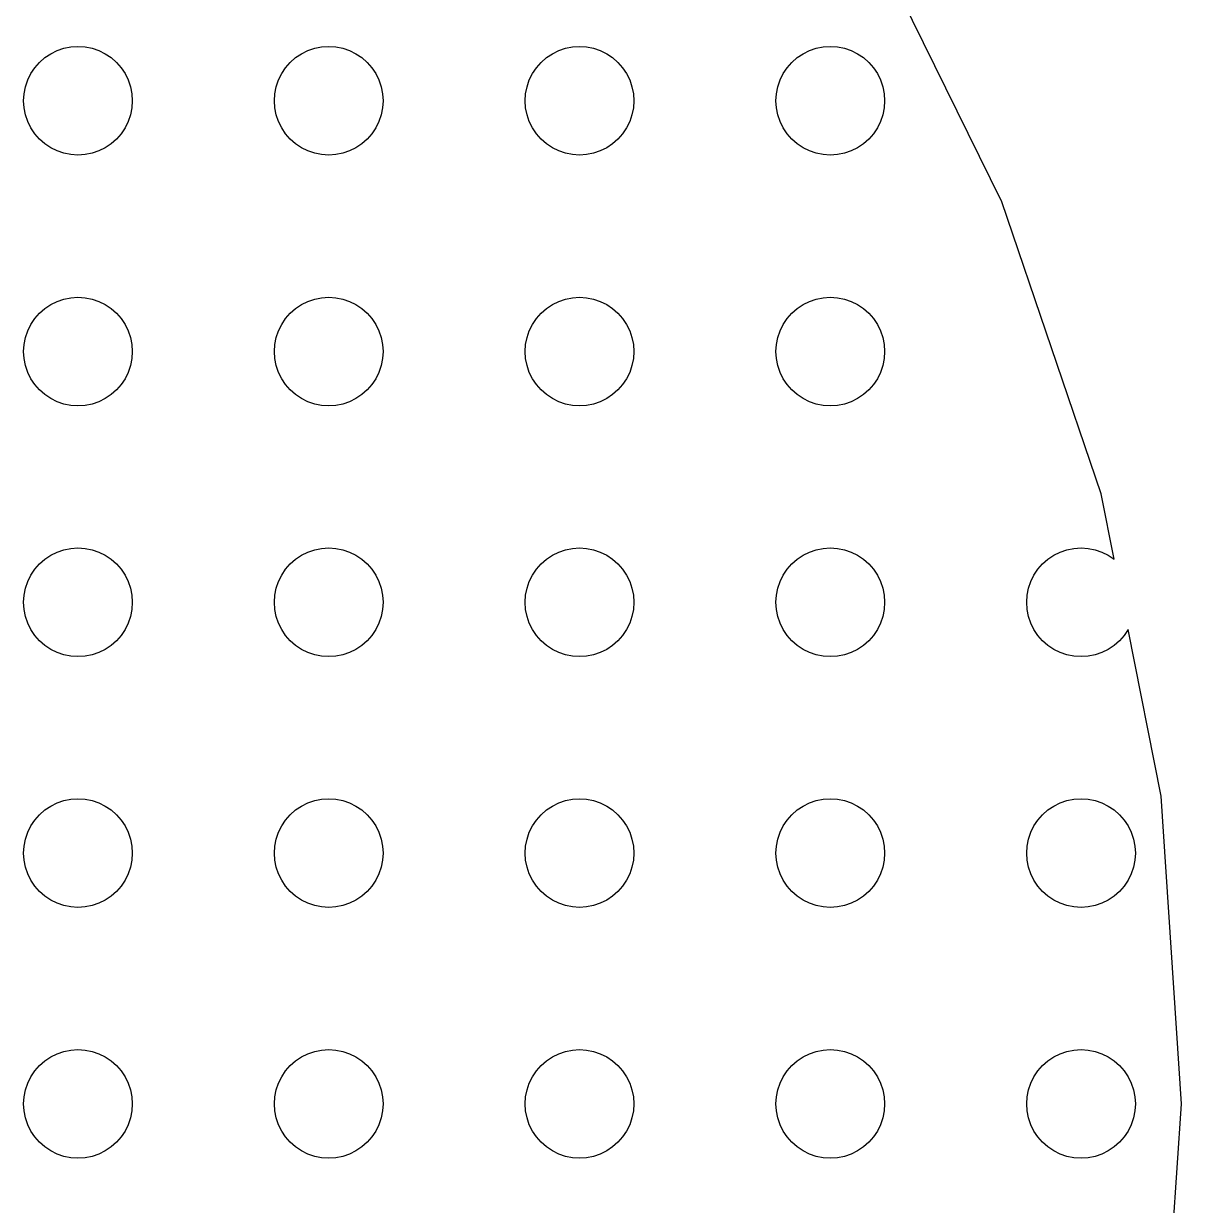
# Model space of a CAD drawing. Header units: metres. Extents: x -141 to 141, y -141 to 141.
# Drawn here: x 71.8 to 141, y -6.1 to 64.6 of the extents above; entities that cross this region are included whole.
import ezdxf

# ---------------------------------------------------------------- set-up
doc = ezdxf.new("R2010")
doc.units = ezdxf.units.M

msp = doc.modelspace()

# ---------------------------------------------------------------- linework, layer by layer
for p, q in [((130.267, 53.9584), (122.11, 70.5)), ((73.375, 62.8146), (73.7563, 63.0026)), ((73.7563, 63.0026), (74.1588, 63.1393)), ((74.1588, 63.1393), (74.5758, 63.2222)), ((74.5758, 63.2222), (75, 63.25)), ((75, 63.25), (75.4242, 63.2222)), ((75.4242, 63.2222), (75.8412, 63.1393)), ((75.8412, 63.1393), (76.2437, 63.0026)), ((76.2437, 63.0026), (76.625, 62.8146)), ((88.375, 62.8146), (88.7563, 63.0026)), ((88.7563, 63.0026), (89.1588, 63.1393)), ((89.1588, 63.1393), (89.5758, 63.2222)), ((89.5758, 63.2222), (90, 63.25)), ((90, 63.25), (90.4242, 63.2222)), ((90.4242, 63.2222), (90.8412, 63.1393)), ((90.8412, 63.1393), (91.2437, 63.0026)), ((91.2437, 63.0026), (91.625, 62.8146)), ((103.375, 62.8146), (103.756, 63.0026)), ((103.756, 63.0026), (104.159, 63.1393)), ((104.159, 63.1393), (104.576, 63.2222)), ((104.576, 63.2222), (105, 63.25)), ((105, 63.25), (105.424, 63.2222)), ((105.424, 63.2222), (105.841, 63.1393)), ((105.841, 63.1393), (106.244, 63.0026)), ((106.244, 63.0026), (106.625, 62.8146)), ((118.375, 62.8146), (118.756, 63.0026)), ((118.756, 63.0026), (119.159, 63.1393)), ((119.159, 63.1393), (119.576, 63.2222)), ((119.576, 63.2222), (120, 63.25)), ((120, 63.25), (120.424, 63.2222)), ((120.424, 63.2222), (120.841, 63.1393)), ((120.841, 63.1393), (121.244, 63.0026)), ((121.244, 63.0026), (121.625, 62.8146)), ((72.4216, 61.9785), (72.7019, 62.2981)), ((72.7019, 62.2981), (73.0215, 62.5784)), ((73.0215, 62.5784), (73.375, 62.8146)), ((76.625, 62.8146), (76.9785, 62.5784)), ((76.9785, 62.5784), (77.2981, 62.2981)), ((77.2981, 62.2981), (77.5784, 61.9785)), ((87.4216, 61.9785), (87.7019, 62.2981)), ((87.7019, 62.2981), (88.0215, 62.5784)), ((88.0215, 62.5784), (88.375, 62.8146)), ((91.625, 62.8146), (91.9785, 62.5784)), ((91.9785, 62.5784), (92.2981, 62.2981)), ((92.2981, 62.2981), (92.5784, 61.9785)), ((102.422, 61.9785), (102.702, 62.2981)), ((102.702, 62.2981), (103.022, 62.5784)), ((103.022, 62.5784), (103.375, 62.8146)), ((106.625, 62.8146), (106.978, 62.5784)), ((106.978, 62.5784), (107.298, 62.2981)), ((107.298, 62.2981), (107.578, 61.9785)), ((117.422, 61.9785), (117.702, 62.2981)), ((117.702, 62.2981), (118.022, 62.5784)), ((118.022, 62.5784), (118.375, 62.8146)), ((121.625, 62.8146), (121.978, 62.5784)), ((121.978, 62.5784), (122.298, 62.2981)), ((122.298, 62.2981), (122.578, 61.9785)), ((71.9974, 61.2437), (72.1854, 61.625)), ((72.1854, 61.625), (72.4216, 61.9785)), ((77.5784, 61.9785), (77.8146, 61.625)), ((77.8146, 61.625), (78.0026, 61.2437)), ((86.9974, 61.2437), (87.1854, 61.625)), ((87.1854, 61.625), (87.4216, 61.9785)), ((92.5784, 61.9785), (92.8146, 61.625)), ((92.8146, 61.625), (93.0026, 61.2437)), ((101.997, 61.2437), (102.185, 61.625)), ((102.185, 61.625), (102.422, 61.9785)), ((107.578, 61.9785), (107.815, 61.625)), ((107.815, 61.625), (108.003, 61.2437)), ((116.997, 61.2437), (117.185, 61.625)), ((117.185, 61.625), (117.422, 61.9785)), ((122.578, 61.9785), (122.815, 61.625)), ((122.815, 61.625), (123.003, 61.2437)), ((71.7778, 60.4242), (71.8607, 60.8412)), ((71.8607, 60.8412), (71.9974, 61.2437)), ((78.0026, 61.2437), (78.1393, 60.8412)), ((78.1393, 60.8412), (78.2222, 60.4242)), ((86.7778, 60.4242), (86.8607, 60.8412)), ((86.8607, 60.8412), (86.9974, 61.2437)), ((93.0026, 61.2437), (93.1393, 60.8412)), ((93.1393, 60.8412), (93.2222, 60.4242)), ((101.778, 60.4242), (101.861, 60.8412)), ((101.861, 60.8412), (101.997, 61.2437)), ((108.003, 61.2437), (108.139, 60.8412)), ((108.139, 60.8412), (108.222, 60.4242)), ((116.778, 60.4242), (116.861, 60.8412)), ((116.861, 60.8412), (116.997, 61.2437)), ((123.003, 61.2437), (123.139, 60.8412)), ((123.139, 60.8412), (123.222, 60.4242)), ((71.75, 60), (71.7778, 60.4242)), ((78.2222, 60.4242), (78.25, 60)), ((86.75, 60), (86.7778, 60.4242)), ((93.2222, 60.4242), (93.25, 60)), ((101.75, 60), (101.778, 60.4242)), ((108.222, 60.4242), (108.25, 60)), ((116.75, 60), (116.778, 60.4242)), ((123.222, 60.4242), (123.25, 60)), ((71.7778, 59.5758), (71.75, 60)), ((71.8607, 59.1588), (71.7778, 59.5758)), ((78.2222, 59.5758), (78.1393, 59.1588)), ((78.25, 60), (78.2222, 59.5758)), ((86.7778, 59.5758), (86.75, 60)), ((86.8607, 59.1588), (86.7778, 59.5758)), ((93.2222, 59.5758), (93.1393, 59.1588)), ((93.25, 60), (93.2222, 59.5758)), ((101.778, 59.5758), (101.75, 60)), ((101.861, 59.1588), (101.778, 59.5758)), ((108.222, 59.5758), (108.139, 59.1588)), ((108.25, 60), (108.222, 59.5758)), ((116.778, 59.5758), (116.75, 60)), ((116.861, 59.1588), (116.778, 59.5758)), ((123.222, 59.5758), (123.139, 59.1588)), ((123.25, 60), (123.222, 59.5758)), ((71.9974, 58.7563), (71.8607, 59.1588)), ((72.1854, 58.375), (71.9974, 58.7563)), ((78.0026, 58.7563), (77.8146, 58.375)), ((78.1393, 59.1588), (78.0026, 58.7563)), ((86.9974, 58.7563), (86.8607, 59.1588)), ((87.1854, 58.375), (86.9974, 58.7563)), ((93.0026, 58.7563), (92.8146, 58.375)), ((93.1393, 59.1588), (93.0026, 58.7563)), ((101.997, 58.7563), (101.861, 59.1588)), ((102.185, 58.375), (101.997, 58.7563)), ((108.003, 58.7563), (107.815, 58.375)), ((108.139, 59.1588), (108.003, 58.7563)), ((116.997, 58.7563), (116.861, 59.1588)), ((117.185, 58.375), (116.997, 58.7563)), ((123.003, 58.7563), (122.815, 58.375)), ((123.139, 59.1588), (123.003, 58.7563)), ((72.4216, 58.0215), (72.1854, 58.375)), ((72.7019, 57.7019), (72.4216, 58.0215)), ((77.5784, 58.0215), (77.2981, 57.7019)), ((77.8146, 58.375), (77.5784, 58.0215)), ((87.4216, 58.0215), (87.1854, 58.375)), ((87.7019, 57.7019), (87.4216, 58.0215)), ((92.5784, 58.0215), (92.2981, 57.7019)), ((92.8146, 58.375), (92.5784, 58.0215)), ((102.422, 58.0215), (102.185, 58.375)), ((102.702, 57.7019), (102.422, 58.0215)), ((107.578, 58.0215), (107.298, 57.7019)), ((107.815, 58.375), (107.578, 58.0215)), ((117.422, 58.0215), (117.185, 58.375)), ((117.702, 57.7019), (117.422, 58.0215)), ((122.578, 58.0215), (122.298, 57.7019)), ((122.815, 58.375), (122.578, 58.0215)), ((73.0215, 57.4216), (72.7019, 57.7019)), ((73.375, 57.1854), (73.0215, 57.4216)), ((76.9785, 57.4216), (76.625, 57.1854)), ((77.2981, 57.7019), (76.9785, 57.4216)), ((88.0215, 57.4216), (87.7019, 57.7019)), ((88.375, 57.1854), (88.0215, 57.4216)), ((91.9785, 57.4216), (91.625, 57.1854)), ((92.2981, 57.7019), (91.9785, 57.4216)), ((103.022, 57.4216), (102.702, 57.7019)), ((103.375, 57.1854), (103.022, 57.4216)), ((106.978, 57.4216), (106.625, 57.1854)), ((107.298, 57.7019), (106.978, 57.4216)), ((118.022, 57.4216), (117.702, 57.7019)), ((118.375, 57.1854), (118.022, 57.4216)), ((121.978, 57.4216), (121.625, 57.1854)), ((122.298, 57.7019), (121.978, 57.4216)), ((73.7563, 56.9974), (73.375, 57.1854)), ((74.1588, 56.8607), (73.7563, 56.9974)), ((74.5758, 56.7778), (74.1588, 56.8607)), ((75, 56.75), (74.5758, 56.7778)), ((75.4242, 56.7778), (75, 56.75)), ((75.8412, 56.8607), (75.4242, 56.7778)), ((76.2437, 56.9974), (75.8412, 56.8607)), ((76.625, 57.1854), (76.2437, 56.9974)), ((88.7563, 56.9974), (88.375, 57.1854)), ((89.1588, 56.8607), (88.7563, 56.9974)), ((89.5758, 56.7778), (89.1588, 56.8607)), ((90, 56.75), (89.5758, 56.7778)), ((90.4242, 56.7778), (90, 56.75)), ((90.8412, 56.8607), (90.4242, 56.7778)), ((91.2437, 56.9974), (90.8412, 56.8607)), ((91.625, 57.1854), (91.2437, 56.9974)), ((103.756, 56.9974), (103.375, 57.1854)), ((104.159, 56.8607), (103.756, 56.9974)), ((104.576, 56.7778), (104.159, 56.8607)), ((105, 56.75), (104.576, 56.7778)), ((105.424, 56.7778), (105, 56.75)), ((105.841, 56.8607), (105.424, 56.7778)), ((106.244, 56.9974), (105.841, 56.8607)), ((106.625, 57.1854), (106.244, 56.9974)), ((118.756, 56.9974), (118.375, 57.1854)), ((119.159, 56.8607), (118.756, 56.9974)), ((119.576, 56.7778), (119.159, 56.8607)), ((120, 56.75), (119.576, 56.7778)), ((120.424, 56.7778), (120, 56.75)), ((120.841, 56.8607), (120.424, 56.7778)), ((121.244, 56.9974), (120.841, 56.8607)), ((121.625, 57.1854), (121.244, 56.9974)), ((136.196, 36.4935), (130.267, 53.9584)), ((73.7563, 48.0026), (74.1588, 48.1393)), ((74.1588, 48.1393), (74.5758, 48.2222)), ((74.5758, 48.2222), (75, 48.25)), ((75, 48.25), (75.4242, 48.2222)), ((75.4242, 48.2222), (75.8412, 48.1393)), ((75.8412, 48.1393), (76.2437, 48.0026)), ((88.7563, 48.0026), (89.1588, 48.1393)), ((89.1588, 48.1393), (89.5758, 48.2222)), ((89.5758, 48.2222), (90, 48.25)), ((90, 48.25), (90.4242, 48.2222)), ((90.4242, 48.2222), (90.8412, 48.1393)), ((90.8412, 48.1393), (91.2437, 48.0026)), ((103.756, 48.0026), (104.159, 48.1393)), ((104.159, 48.1393), (104.576, 48.2222)), ((104.576, 48.2222), (105, 48.25)), ((105, 48.25), (105.424, 48.2222)), ((105.424, 48.2222), (105.841, 48.1393)), ((105.841, 48.1393), (106.244, 48.0026)), ((118.756, 48.0026), (119.159, 48.1393)), ((119.159, 48.1393), (119.576, 48.2222)), ((119.576, 48.2222), (120, 48.25)), ((120, 48.25), (120.424, 48.2222)), ((120.424, 48.2222), (120.841, 48.1393)), ((120.841, 48.1393), (121.244, 48.0026)), ((72.7019, 47.2981), (73.0215, 47.5784)), ((73.0215, 47.5784), (73.375, 47.8146)), ((73.375, 47.8146), (73.7563, 48.0026)), ((76.2437, 48.0026), (76.625, 47.8146)), ((76.625, 47.8146), (76.9785, 47.5784)), ((76.9785, 47.5784), (77.2981, 47.2981)), ((87.7019, 47.2981), (88.0215, 47.5784)), ((88.0215, 47.5784), (88.375, 47.8146)), ((88.375, 47.8146), (88.7563, 48.0026)), ((91.2437, 48.0026), (91.625, 47.8146)), ((91.625, 47.8146), (91.9785, 47.5784)), ((91.9785, 47.5784), (92.2981, 47.2981)), ((102.702, 47.2981), (103.022, 47.5784)), ((103.022, 47.5784), (103.375, 47.8146)), ((103.375, 47.8146), (103.756, 48.0026)), ((106.244, 48.0026), (106.625, 47.8146)), ((106.625, 47.8146), (106.978, 47.5784)), ((106.978, 47.5784), (107.298, 47.2981)), ((117.702, 47.2981), (118.022, 47.5784)), ((118.022, 47.5784), (118.375, 47.8146)), ((118.375, 47.8146), (118.756, 48.0026)), ((121.244, 48.0026), (121.625, 47.8146)), ((121.625, 47.8146), (121.978, 47.5784)), ((121.978, 47.5784), (122.298, 47.2981)), ((72.1854, 46.625), (72.4216, 46.9785)), ((72.4216, 46.9785), (72.7019, 47.2981)), ((77.2981, 47.2981), (77.5784, 46.9785)), ((77.5784, 46.9785), (77.8146, 46.625)), ((87.1854, 46.625), (87.4216, 46.9785)), ((87.4216, 46.9785), (87.7019, 47.2981)), ((92.2981, 47.2981), (92.5784, 46.9785)), ((92.5784, 46.9785), (92.8146, 46.625)), ((102.185, 46.625), (102.422, 46.9785)), ((102.422, 46.9785), (102.702, 47.2981)), ((107.298, 47.2981), (107.578, 46.9785)), ((107.578, 46.9785), (107.815, 46.625)), ((117.185, 46.625), (117.422, 46.9785)), ((117.422, 46.9785), (117.702, 47.2981)), ((122.298, 47.2981), (122.578, 46.9785)), ((122.578, 46.9785), (122.815, 46.625)), ((71.8607, 45.8412), (71.9974, 46.2437)), ((71.9974, 46.2437), (72.1854, 46.625)), ((77.8146, 46.625), (78.0026, 46.2437)), ((78.0026, 46.2437), (78.1393, 45.8412)), ((86.8607, 45.8412), (86.9974, 46.2437)), ((86.9974, 46.2437), (87.1854, 46.625)), ((92.8146, 46.625), (93.0026, 46.2437)), ((93.0026, 46.2437), (93.1393, 45.8412)), ((101.861, 45.8412), (101.997, 46.2437)), ((101.997, 46.2437), (102.185, 46.625)), ((107.815, 46.625), (108.003, 46.2437)), ((108.003, 46.2437), (108.139, 45.8412)), ((116.861, 45.8412), (116.997, 46.2437)), ((116.997, 46.2437), (117.185, 46.625)), ((122.815, 46.625), (123.003, 46.2437)), ((123.003, 46.2437), (123.139, 45.8412)), ((71.75, 45), (71.7778, 45.4242)), ((71.7778, 45.4242), (71.8607, 45.8412)), ((78.1393, 45.8412), (78.2222, 45.4242)), ((78.2222, 45.4242), (78.25, 45)), ((86.75, 45), (86.7778, 45.4242)), ((86.7778, 45.4242), (86.8607, 45.8412)), ((93.1393, 45.8412), (93.2222, 45.4242)), ((93.2222, 45.4242), (93.25, 45)), ((101.75, 45), (101.778, 45.4242)), ((101.778, 45.4242), (101.861, 45.8412)), ((108.139, 45.8412), (108.222, 45.4242)), ((108.222, 45.4242), (108.25, 45)), ((116.75, 45), (116.778, 45.4242)), ((116.778, 45.4242), (116.861, 45.8412)), ((123.139, 45.8412), (123.222, 45.4242)), ((123.222, 45.4242), (123.25, 45)), ((71.7778, 44.5758), (71.75, 45)), ((71.8607, 44.1588), (71.7778, 44.5758)), ((78.2222, 44.5758), (78.1393, 44.1588)), ((78.25, 45), (78.2222, 44.5758)), ((86.7778, 44.5758), (86.75, 45)), ((86.8607, 44.1588), (86.7778, 44.5758)), ((93.2222, 44.5758), (93.1393, 44.1588)), ((93.25, 45), (93.2222, 44.5758)), ((101.778, 44.5758), (101.75, 45)), ((101.861, 44.1588), (101.778, 44.5758)), ((108.222, 44.5758), (108.139, 44.1588)), ((108.25, 45), (108.222, 44.5758)), ((116.778, 44.5758), (116.75, 45)), ((116.861, 44.1588), (116.778, 44.5758)), ((123.222, 44.5758), (123.139, 44.1588)), ((123.25, 45), (123.222, 44.5758)), ((71.9974, 43.7563), (71.8607, 44.1588)), ((78.1393, 44.1588), (78.0026, 43.7563)), ((86.9974, 43.7563), (86.8607, 44.1588)), ((93.1393, 44.1588), (93.0026, 43.7563)), ((101.997, 43.7563), (101.861, 44.1588)), ((108.139, 44.1588), (108.003, 43.7563)), ((116.997, 43.7563), (116.861, 44.1588)), ((123.139, 44.1588), (123.003, 43.7563)), ((72.1854, 43.375), (71.9974, 43.7563)), ((72.4216, 43.0215), (72.1854, 43.375)), ((77.8146, 43.375), (77.5784, 43.0215)), ((78.0026, 43.7563), (77.8146, 43.375)), ((87.1854, 43.375), (86.9974, 43.7563)), ((87.4216, 43.0215), (87.1854, 43.375)), ((92.8146, 43.375), (92.5784, 43.0215)), ((93.0026, 43.7563), (92.8146, 43.375)), ((102.185, 43.375), (101.997, 43.7563)), ((102.422, 43.0215), (102.185, 43.375)), ((107.815, 43.375), (107.578, 43.0215)), ((108.003, 43.7563), (107.815, 43.375)), ((117.185, 43.375), (116.997, 43.7563)), ((117.422, 43.0215), (117.185, 43.375)), ((122.815, 43.375), (122.578, 43.0215)), ((123.003, 43.7563), (122.815, 43.375)), ((72.7019, 42.7019), (72.4216, 43.0215)), ((73.0215, 42.4216), (72.7019, 42.7019)), ((73.375, 42.1854), (73.0215, 42.4216)), ((76.9785, 42.4216), (76.625, 42.1854)), ((77.2981, 42.7019), (76.9785, 42.4216)), ((77.5784, 43.0215), (77.2981, 42.7019)), ((87.7019, 42.7019), (87.4216, 43.0215)), ((88.0215, 42.4216), (87.7019, 42.7019)), ((88.375, 42.1854), (88.0215, 42.4216)), ((91.9785, 42.4216), (91.625, 42.1854)), ((92.2981, 42.7019), (91.9785, 42.4216)), ((92.5784, 43.0215), (92.2981, 42.7019)), ((102.702, 42.7019), (102.422, 43.0215)), ((103.022, 42.4216), (102.702, 42.7019)), ((103.375, 42.1854), (103.022, 42.4216)), ((106.978, 42.4216), (106.625, 42.1854)), ((107.298, 42.7019), (106.978, 42.4216)), ((107.578, 43.0215), (107.298, 42.7019)), ((117.702, 42.7019), (117.422, 43.0215)), ((118.022, 42.4216), (117.702, 42.7019)), ((118.375, 42.1854), (118.022, 42.4216)), ((121.978, 42.4216), (121.625, 42.1854)), ((122.298, 42.7019), (121.978, 42.4216)), ((122.578, 43.0215), (122.298, 42.7019)), ((73.7563, 41.9974), (73.375, 42.1854)), ((74.1588, 41.8607), (73.7563, 41.9974)), ((74.5758, 41.7778), (74.1588, 41.8607)), ((75, 41.75), (74.5758, 41.7778)), ((75.4242, 41.7778), (75, 41.75)), ((75.8412, 41.8607), (75.4242, 41.7778)), ((76.2437, 41.9974), (75.8412, 41.8607)), ((76.625, 42.1854), (76.2437, 41.9974)), ((88.7563, 41.9974), (88.375, 42.1854)), ((89.1588, 41.8607), (88.7563, 41.9974)), ((89.5758, 41.7778), (89.1588, 41.8607)), ((90, 41.75), (89.5758, 41.7778)), ((90.4242, 41.7778), (90, 41.75)), ((90.8412, 41.8607), (90.4242, 41.7778)), ((91.2437, 41.9974), (90.8412, 41.8607)), ((91.625, 42.1854), (91.2437, 41.9974)), ((103.756, 41.9974), (103.375, 42.1854)), ((104.159, 41.8607), (103.756, 41.9974)), ((104.576, 41.7778), (104.159, 41.8607)), ((105, 41.75), (104.576, 41.7778)), ((105.424, 41.7778), (105, 41.75)), ((105.841, 41.8607), (105.424, 41.7778)), ((106.244, 41.9974), (105.841, 41.8607)), ((106.625, 42.1854), (106.244, 41.9974)), ((118.756, 41.9974), (118.375, 42.1854)), ((119.159, 41.8607), (118.756, 41.9974)), ((119.576, 41.7778), (119.159, 41.8607)), ((120, 41.75), (119.576, 41.7778)), ((120.424, 41.7778), (120, 41.75)), ((120.841, 41.8607), (120.424, 41.7778)), ((121.244, 41.9974), (120.841, 41.8607)), ((121.625, 42.1854), (121.244, 41.9974)), ((136.974, 32.5816), (136.196, 36.4935)), ((74.1588, 33.1393), (74.5758, 33.2222)), ((74.5758, 33.2222), (75, 33.25)), ((75, 33.25), (75.4242, 33.2222)), ((75.4242, 33.2222), (75.8412, 33.1393)), ((89.1588, 33.1393), (89.5758, 33.2222)), ((89.5758, 33.2222), (90, 33.25)), ((90, 33.25), (90.4242, 33.2222)), ((90.4242, 33.2222), (90.8412, 33.1393)), ((104.159, 33.1393), (104.576, 33.2222)), ((104.576, 33.2222), (105, 33.25)), ((105, 33.25), (105.424, 33.2222)), ((105.424, 33.2222), (105.841, 33.1393)), ((119.159, 33.1393), (119.576, 33.2222)), ((119.576, 33.2222), (120, 33.25)), ((120, 33.25), (120.424, 33.2222)), ((120.424, 33.2222), (120.841, 33.1393)), ((134.159, 33.1393), (134.576, 33.2222)), ((134.576, 33.2222), (135, 33.25)), ((135, 33.25), (135.424, 33.2222)), ((135.424, 33.2222), (135.841, 33.1393)), ((72.7019, 32.2981), (73.0215, 32.5784)), ((73.0215, 32.5784), (73.375, 32.8146)), ((73.375, 32.8146), (73.7563, 33.0026)), ((73.7563, 33.0026), (74.1588, 33.1393)), ((75.8412, 33.1393), (76.2437, 33.0026)), ((76.2437, 33.0026), (76.625, 32.8146)), ((76.625, 32.8146), (76.9785, 32.5784)), ((76.9785, 32.5784), (77.2981, 32.2981)), ((87.7019, 32.2981), (88.0215, 32.5784)), ((88.0215, 32.5784), (88.375, 32.8146)), ((88.375, 32.8146), (88.7563, 33.0026)), ((88.7563, 33.0026), (89.1588, 33.1393)), ((90.8412, 33.1393), (91.2437, 33.0026)), ((91.2437, 33.0026), (91.625, 32.8146)), ((91.625, 32.8146), (91.9785, 32.5784)), ((91.9785, 32.5784), (92.2981, 32.2981)), ((102.702, 32.2981), (103.022, 32.5784)), ((103.022, 32.5784), (103.375, 32.8146)), ((103.375, 32.8146), (103.756, 33.0026)), ((103.756, 33.0026), (104.159, 33.1393)), ((105.841, 33.1393), (106.244, 33.0026)), ((106.244, 33.0026), (106.625, 32.8146)), ((106.625, 32.8146), (106.978, 32.5784)), ((106.978, 32.5784), (107.298, 32.2981)), ((117.702, 32.2981), (118.022, 32.5784)), ((118.022, 32.5784), (118.375, 32.8146)), ((118.375, 32.8146), (118.756, 33.0026)), ((118.756, 33.0026), (119.159, 33.1393)), ((120.841, 33.1393), (121.244, 33.0026)), ((121.244, 33.0026), (121.625, 32.8146)), ((121.625, 32.8146), (121.978, 32.5784)), ((121.978, 32.5784), (122.298, 32.2981)), ((132.702, 32.2981), (133.022, 32.5784)), ((133.022, 32.5784), (133.375, 32.8146)), ((133.375, 32.8146), (133.756, 33.0026)), ((133.756, 33.0026), (134.159, 33.1393)), ((135.841, 33.1393), (136.244, 33.0026)), ((136.244, 33.0026), (136.625, 32.8146)), ((136.625, 32.8146), (136.974, 32.5816)), ((72.1854, 31.625), (72.4216, 31.9785)), ((72.4216, 31.9785), (72.7019, 32.2981)), ((77.2981, 32.2981), (77.5784, 31.9785)), ((77.5784, 31.9785), (77.8146, 31.625)), ((87.1854, 31.625), (87.4216, 31.9785)), ((87.4216, 31.9785), (87.7019, 32.2981)), ((92.2981, 32.2981), (92.5784, 31.9785)), ((92.5784, 31.9785), (92.8146, 31.625)), ((102.185, 31.625), (102.422, 31.9785)), ((102.422, 31.9785), (102.702, 32.2981)), ((107.298, 32.2981), (107.578, 31.9785)), ((107.578, 31.9785), (107.815, 31.625)), ((117.185, 31.625), (117.422, 31.9785)), ((117.422, 31.9785), (117.702, 32.2981)), ((122.298, 32.2981), (122.578, 31.9785)), ((122.578, 31.9785), (122.815, 31.625)), ((132.185, 31.625), (132.422, 31.9785)), ((132.422, 31.9785), (132.702, 32.2981)), ((71.8607, 30.8412), (71.9974, 31.2437)), ((71.9974, 31.2437), (72.1854, 31.625)), ((77.8146, 31.625), (78.0026, 31.2437)), ((78.0026, 31.2437), (78.1393, 30.8412)), ((86.8607, 30.8412), (86.9974, 31.2437)), ((86.9974, 31.2437), (87.1854, 31.625)), ((92.8146, 31.625), (93.0026, 31.2437)), ((93.0026, 31.2437), (93.1393, 30.8412)), ((101.861, 30.8412), (101.997, 31.2437)), ((101.997, 31.2437), (102.185, 31.625)), ((107.815, 31.625), (108.003, 31.2437)), ((108.003, 31.2437), (108.139, 30.8412)), ((116.861, 30.8412), (116.997, 31.2437)), ((116.997, 31.2437), (117.185, 31.625)), ((122.815, 31.625), (123.003, 31.2437)), ((123.003, 31.2437), (123.139, 30.8412)), ((131.861, 30.8412), (131.997, 31.2437)), ((131.997, 31.2437), (132.185, 31.625)), ((71.75, 30), (71.7778, 30.4242)), ((71.7778, 30.4242), (71.8607, 30.8412)), ((78.1393, 30.8412), (78.2222, 30.4242)), ((78.2222, 30.4242), (78.25, 30)), ((86.75, 30), (86.7778, 30.4242)), ((86.7778, 30.4242), (86.8607, 30.8412)), ((93.1393, 30.8412), (93.2222, 30.4242)), ((93.2222, 30.4242), (93.25, 30)), ((101.75, 30), (101.778, 30.4242)), ((101.778, 30.4242), (101.861, 30.8412)), ((108.139, 30.8412), (108.222, 30.4242)), ((108.222, 30.4242), (108.25, 30)), ((116.75, 30), (116.778, 30.4242)), ((116.778, 30.4242), (116.861, 30.8412)), ((123.139, 30.8412), (123.222, 30.4242)), ((123.222, 30.4242), (123.25, 30)), ((131.75, 30), (131.778, 30.4242)), ((131.778, 30.4242), (131.861, 30.8412)), ((71.7778, 29.5758), (71.75, 30)), ((78.25, 30), (78.2222, 29.5758)), ((86.7778, 29.5758), (86.75, 30)), ((93.25, 30), (93.2222, 29.5758)), ((101.778, 29.5758), (101.75, 30)), ((108.25, 30), (108.222, 29.5758)), ((116.778, 29.5758), (116.75, 30)), ((123.25, 30), (123.222, 29.5758)), ((131.778, 29.5758), (131.75, 30)), ((71.8607, 29.1588), (71.7778, 29.5758)), ((71.9974, 28.7563), (71.8607, 29.1588)), ((78.1393, 29.1588), (78.0026, 28.7563)), ((78.2222, 29.5758), (78.1393, 29.1588)), ((86.8607, 29.1588), (86.7778, 29.5758)), ((86.9974, 28.7563), (86.8607, 29.1588)), ((93.1393, 29.1588), (93.0026, 28.7563)), ((93.2222, 29.5758), (93.1393, 29.1588)), ((101.861, 29.1588), (101.778, 29.5758)), ((101.997, 28.7563), (101.861, 29.1588)), ((108.139, 29.1588), (108.003, 28.7563)), ((108.222, 29.5758), (108.139, 29.1588)), ((116.861, 29.1588), (116.778, 29.5758)), ((116.997, 28.7563), (116.861, 29.1588)), ((123.139, 29.1588), (123.003, 28.7563)), ((123.222, 29.5758), (123.139, 29.1588)), ((131.861, 29.1588), (131.778, 29.5758)), ((131.997, 28.7563), (131.861, 29.1588)), ((72.1854, 28.375), (71.9974, 28.7563)), ((72.4216, 28.0215), (72.1854, 28.375)), ((77.8146, 28.375), (77.5784, 28.0215)), ((78.0026, 28.7563), (77.8146, 28.375)), ((87.1854, 28.375), (86.9974, 28.7563)), ((87.4216, 28.0215), (87.1854, 28.375)), ((92.8146, 28.375), (92.5784, 28.0215)), ((93.0026, 28.7563), (92.8146, 28.375)), ((102.185, 28.375), (101.997, 28.7563)), ((102.422, 28.0215), (102.185, 28.375)), ((107.815, 28.375), (107.578, 28.0215)), ((108.003, 28.7563), (107.815, 28.375)), ((117.185, 28.375), (116.997, 28.7563)), ((117.422, 28.0215), (117.185, 28.375)), ((122.815, 28.375), (122.578, 28.0215)), ((123.003, 28.7563), (122.815, 28.375)), ((132.185, 28.375), (131.997, 28.7563)), ((132.422, 28.0215), (132.185, 28.375)), ((137.811, 28.3702), (137.578, 28.0215)), ((139.794, 18.4042), (137.811, 28.3702)), ((72.7019, 27.7019), (72.4216, 28.0215)), ((73.0215, 27.4216), (72.7019, 27.7019)), ((77.2981, 27.7019), (76.9785, 27.4216)), ((77.5784, 28.0215), (77.2981, 27.7019)), ((87.7019, 27.7019), (87.4216, 28.0215)), ((88.0215, 27.4216), (87.7019, 27.7019)), ((92.2981, 27.7019), (91.9785, 27.4216)), ((92.5784, 28.0215), (92.2981, 27.7019)), ((102.702, 27.7019), (102.422, 28.0215)), ((103.022, 27.4216), (102.702, 27.7019)), ((107.298, 27.7019), (106.978, 27.4216)), ((107.578, 28.0215), (107.298, 27.7019)), ((117.702, 27.7019), (117.422, 28.0215)), ((118.022, 27.4216), (117.702, 27.7019)), ((122.298, 27.7019), (121.978, 27.4216)), ((122.578, 28.0215), (122.298, 27.7019)), ((132.702, 27.7019), (132.422, 28.0215)), ((133.022, 27.4216), (132.702, 27.7019)), ((137.298, 27.7019), (136.978, 27.4216)), ((137.578, 28.0215), (137.298, 27.7019)), ((73.375, 27.1854), (73.0215, 27.4216)), ((73.7563, 26.9974), (73.375, 27.1854)), ((74.1588, 26.8607), (73.7563, 26.9974)), ((74.5758, 26.7778), (74.1588, 26.8607)), ((75.8412, 26.8607), (75.4242, 26.7778)), ((76.2437, 26.9974), (75.8412, 26.8607)), ((76.625, 27.1854), (76.2437, 26.9974)), ((76.9785, 27.4216), (76.625, 27.1854)), ((88.375, 27.1854), (88.0215, 27.4216)), ((88.7563, 26.9974), (88.375, 27.1854)), ((89.1588, 26.8607), (88.7563, 26.9974)), ((89.5758, 26.7778), (89.1588, 26.8607)), ((90.8412, 26.8607), (90.4242, 26.7778)), ((91.2437, 26.9974), (90.8412, 26.8607)), ((91.625, 27.1854), (91.2437, 26.9974)), ((91.9785, 27.4216), (91.625, 27.1854)), ((103.375, 27.1854), (103.022, 27.4216)), ((103.756, 26.9974), (103.375, 27.1854)), ((104.159, 26.8607), (103.756, 26.9974)), ((104.576, 26.7778), (104.159, 26.8607)), ((105.841, 26.8607), (105.424, 26.7778)), ((106.244, 26.9974), (105.841, 26.8607)), ((106.625, 27.1854), (106.244, 26.9974)), ((106.978, 27.4216), (106.625, 27.1854)), ((118.375, 27.1854), (118.022, 27.4216)), ((118.756, 26.9974), (118.375, 27.1854)), ((119.159, 26.8607), (118.756, 26.9974)), ((119.576, 26.7778), (119.159, 26.8607)), ((120.841, 26.8607), (120.424, 26.7778)), ((121.244, 26.9974), (120.841, 26.8607)), ((121.625, 27.1854), (121.244, 26.9974)), ((121.978, 27.4216), (121.625, 27.1854)), ((133.375, 27.1854), (133.022, 27.4216)), ((133.756, 26.9974), (133.375, 27.1854)), ((134.159, 26.8607), (133.756, 26.9974)), ((134.576, 26.7778), (134.159, 26.8607)), ((135.841, 26.8607), (135.424, 26.7778)), ((136.244, 26.9974), (135.841, 26.8607)), ((136.625, 27.1854), (136.244, 26.9974)), ((136.978, 27.4216), (136.625, 27.1854)), ((75, 26.75), (74.5758, 26.7778)), ((75.4242, 26.7778), (75, 26.75)), ((90, 26.75), (89.5758, 26.7778)), ((90.4242, 26.7778), (90, 26.75)), ((105, 26.75), (104.576, 26.7778)), ((105.424, 26.7778), (105, 26.75)), ((120, 26.75), (119.576, 26.7778)), ((120.424, 26.7778), (120, 26.75)), ((135, 26.75), (134.576, 26.7778)), ((135.424, 26.7778), (135, 26.75)), ((141, 0), (139.794, 18.4042)), ((73.0215, 17.5784), (73.375, 17.8146)), ((73.375, 17.8146), (73.7563, 18.0026)), ((73.7563, 18.0026), (74.1588, 18.1393)), ((74.1588, 18.1393), (74.5758, 18.2222)), ((74.5758, 18.2222), (75, 18.25)), ((75, 18.25), (75.4242, 18.2222)), ((75.4242, 18.2222), (75.8412, 18.1393)), ((75.8412, 18.1393), (76.2437, 18.0026)), ((76.2437, 18.0026), (76.625, 17.8146)), ((76.625, 17.8146), (76.9785, 17.5784)), ((88.0215, 17.5784), (88.375, 17.8146)), ((88.375, 17.8146), (88.7563, 18.0026)), ((88.7563, 18.0026), (89.1588, 18.1393)), ((89.1588, 18.1393), (89.5758, 18.2222)), ((89.5758, 18.2222), (90, 18.25)), ((90, 18.25), (90.4242, 18.2222)), ((90.4242, 18.2222), (90.8412, 18.1393)), ((90.8412, 18.1393), (91.2437, 18.0026)), ((91.2437, 18.0026), (91.625, 17.8146)), ((91.625, 17.8146), (91.9785, 17.5784)), ((103.022, 17.5784), (103.375, 17.8146)), ((103.375, 17.8146), (103.756, 18.0026)), ((103.756, 18.0026), (104.159, 18.1393)), ((104.159, 18.1393), (104.576, 18.2222)), ((104.576, 18.2222), (105, 18.25)), ((105, 18.25), (105.424, 18.2222)), ((105.424, 18.2222), (105.841, 18.1393)), ((105.841, 18.1393), (106.244, 18.0026)), ((106.244, 18.0026), (106.625, 17.8146)), ((106.625, 17.8146), (106.978, 17.5784)), ((118.022, 17.5784), (118.375, 17.8146)), ((118.375, 17.8146), (118.756, 18.0026)), ((118.756, 18.0026), (119.159, 18.1393)), ((119.159, 18.1393), (119.576, 18.2222)), ((119.576, 18.2222), (120, 18.25)), ((120, 18.25), (120.424, 18.2222)), ((120.424, 18.2222), (120.841, 18.1393)), ((120.841, 18.1393), (121.244, 18.0026)), ((121.244, 18.0026), (121.625, 17.8146)), ((121.625, 17.8146), (121.978, 17.5784)), ((133.022, 17.5784), (133.375, 17.8146)), ((133.375, 17.8146), (133.756, 18.0026)), ((133.756, 18.0026), (134.159, 18.1393)), ((134.159, 18.1393), (134.576, 18.2222)), ((134.576, 18.2222), (135, 18.25)), ((135, 18.25), (135.424, 18.2222)), ((135.424, 18.2222), (135.841, 18.1393)), ((135.841, 18.1393), (136.244, 18.0026)), ((136.244, 18.0026), (136.625, 17.8146)), ((136.625, 17.8146), (136.978, 17.5784)), ((72.1854, 16.625), (72.4216, 16.9785)), ((72.4216, 16.9785), (72.7019, 17.2981)), ((72.7019, 17.2981), (73.0215, 17.5784)), ((76.9785, 17.5784), (77.2981, 17.2981)), ((77.2981, 17.2981), (77.5784, 16.9785)), ((77.5784, 16.9785), (77.8146, 16.625)), ((87.1854, 16.625), (87.4216, 16.9785)), ((87.4216, 16.9785), (87.7019, 17.2981)), ((87.7019, 17.2981), (88.0215, 17.5784)), ((91.9785, 17.5784), (92.2981, 17.2981)), ((92.2981, 17.2981), (92.5784, 16.9785)), ((92.5784, 16.9785), (92.8146, 16.625)), ((102.185, 16.625), (102.422, 16.9785)), ((102.422, 16.9785), (102.702, 17.2981)), ((102.702, 17.2981), (103.022, 17.5784)), ((106.978, 17.5784), (107.298, 17.2981)), ((107.298, 17.2981), (107.578, 16.9785)), ((107.578, 16.9785), (107.815, 16.625)), ((117.185, 16.625), (117.422, 16.9785)), ((117.422, 16.9785), (117.702, 17.2981)), ((117.702, 17.2981), (118.022, 17.5784)), ((121.978, 17.5784), (122.298, 17.2981)), ((122.298, 17.2981), (122.578, 16.9785)), ((122.578, 16.9785), (122.815, 16.625)), ((132.185, 16.625), (132.422, 16.9785)), ((132.422, 16.9785), (132.702, 17.2981)), ((132.702, 17.2981), (133.022, 17.5784)), ((136.978, 17.5784), (137.298, 17.2981)), ((137.298, 17.2981), (137.578, 16.9785)), ((137.578, 16.9785), (137.815, 16.625)), ((71.9974, 16.2437), (72.1854, 16.625)), ((77.8146, 16.625), (78.0026, 16.2437)), ((86.9974, 16.2437), (87.1854, 16.625)), ((92.8146, 16.625), (93.0026, 16.2437)), ((101.997, 16.2437), (102.185, 16.625)), ((107.815, 16.625), (108.003, 16.2437)), ((116.997, 16.2437), (117.185, 16.625)), ((122.815, 16.625), (123.003, 16.2437)), ((131.997, 16.2437), (132.185, 16.625)), ((137.815, 16.625), (138.003, 16.2437)), ((71.7778, 15.4242), (71.8607, 15.8412)), ((71.8607, 15.8412), (71.9974, 16.2437)), ((78.0026, 16.2437), (78.1393, 15.8412)), ((78.1393, 15.8412), (78.2222, 15.4242)), ((86.7778, 15.4242), (86.8607, 15.8412)), ((86.8607, 15.8412), (86.9974, 16.2437)), ((93.0026, 16.2437), (93.1393, 15.8412)), ((93.1393, 15.8412), (93.2222, 15.4242)), ((101.778, 15.4242), (101.861, 15.8412)), ((101.861, 15.8412), (101.997, 16.2437)), ((108.003, 16.2437), (108.139, 15.8412)), ((108.139, 15.8412), (108.222, 15.4242)), ((116.778, 15.4242), (116.861, 15.8412)), ((116.861, 15.8412), (116.997, 16.2437)), ((123.003, 16.2437), (123.139, 15.8412)), ((123.139, 15.8412), (123.222, 15.4242)), ((131.778, 15.4242), (131.861, 15.8412)), ((131.861, 15.8412), (131.997, 16.2437)), ((138.003, 16.2437), (138.139, 15.8412)), ((138.139, 15.8412), (138.222, 15.4242)), ((71.75, 15), (71.7778, 15.4242)), ((71.7778, 14.5758), (71.75, 15)), ((78.2222, 15.4242), (78.25, 15)), ((78.25, 15), (78.2222, 14.5758)), ((86.75, 15), (86.7778, 15.4242)), ((86.7778, 14.5758), (86.75, 15)), ((93.2222, 15.4242), (93.25, 15)), ((93.25, 15), (93.2222, 14.5758)), ((101.75, 15), (101.778, 15.4242)), ((101.778, 14.5758), (101.75, 15)), ((108.222, 15.4242), (108.25, 15)), ((108.25, 15), (108.222, 14.5758)), ((116.75, 15), (116.778, 15.4242)), ((116.778, 14.5758), (116.75, 15)), ((123.222, 15.4242), (123.25, 15)), ((123.25, 15), (123.222, 14.5758)), ((131.75, 15), (131.778, 15.4242)), ((131.778, 14.5758), (131.75, 15)), ((138.222, 15.4242), (138.25, 15)), ((138.25, 15), (138.222, 14.5758)), ((71.8607, 14.1588), (71.7778, 14.5758)), ((71.9974, 13.7563), (71.8607, 14.1588)), ((78.1393, 14.1588), (78.0026, 13.7563)), ((78.2222, 14.5758), (78.1393, 14.1588)), ((86.8607, 14.1588), (86.7778, 14.5758)), ((86.9974, 13.7563), (86.8607, 14.1588)), ((93.1393, 14.1588), (93.0026, 13.7563)), ((93.2222, 14.5758), (93.1393, 14.1588)), ((101.861, 14.1588), (101.778, 14.5758)), ((101.997, 13.7563), (101.861, 14.1588)), ((108.139, 14.1588), (108.003, 13.7563)), ((108.222, 14.5758), (108.139, 14.1588)), ((116.861, 14.1588), (116.778, 14.5758)), ((116.997, 13.7563), (116.861, 14.1588)), ((123.139, 14.1588), (123.003, 13.7563)), ((123.222, 14.5758), (123.139, 14.1588)), ((131.861, 14.1588), (131.778, 14.5758)), ((131.997, 13.7563), (131.861, 14.1588)), ((138.139, 14.1588), (138.003, 13.7563)), ((138.222, 14.5758), (138.139, 14.1588)), ((72.1854, 13.375), (71.9974, 13.7563)), ((78.0026, 13.7563), (77.8146, 13.375)), ((87.1854, 13.375), (86.9974, 13.7563)), ((93.0026, 13.7563), (92.8146, 13.375)), ((102.185, 13.375), (101.997, 13.7563)), ((108.003, 13.7563), (107.815, 13.375)), ((117.185, 13.375), (116.997, 13.7563)), ((123.003, 13.7563), (122.815, 13.375)), ((132.185, 13.375), (131.997, 13.7563)), ((138.003, 13.7563), (137.815, 13.375)), ((72.4216, 13.0215), (72.1854, 13.375)), ((72.7019, 12.7019), (72.4216, 13.0215)), ((77.5784, 13.0215), (77.2981, 12.7019)), ((77.8146, 13.375), (77.5784, 13.0215)), ((87.4216, 13.0215), (87.1854, 13.375)), ((87.7019, 12.7019), (87.4216, 13.0215)), ((92.5784, 13.0215), (92.2981, 12.7019)), ((92.8146, 13.375), (92.5784, 13.0215)), ((102.422, 13.0215), (102.185, 13.375)), ((102.702, 12.7019), (102.422, 13.0215)), ((107.578, 13.0215), (107.298, 12.7019)), ((107.815, 13.375), (107.578, 13.0215)), ((117.422, 13.0215), (117.185, 13.375)), ((117.702, 12.7019), (117.422, 13.0215)), ((122.578, 13.0215), (122.298, 12.7019)), ((122.815, 13.375), (122.578, 13.0215)), ((132.422, 13.0215), (132.185, 13.375)), ((132.702, 12.7019), (132.422, 13.0215)), ((137.578, 13.0215), (137.298, 12.7019)), ((137.815, 13.375), (137.578, 13.0215)), ((73.0215, 12.4216), (72.7019, 12.7019)), ((73.375, 12.1854), (73.0215, 12.4216)), ((73.7563, 11.9974), (73.375, 12.1854)), ((76.625, 12.1854), (76.2437, 11.9974)), ((76.9785, 12.4216), (76.625, 12.1854)), ((77.2981, 12.7019), (76.9785, 12.4216)), ((88.0215, 12.4216), (87.7019, 12.7019)), ((88.375, 12.1854), (88.0215, 12.4216)), ((88.7563, 11.9974), (88.375, 12.1854)), ((91.625, 12.1854), (91.2437, 11.9974)), ((91.9785, 12.4216), (91.625, 12.1854)), ((92.2981, 12.7019), (91.9785, 12.4216)), ((103.022, 12.4216), (102.702, 12.7019)), ((103.375, 12.1854), (103.022, 12.4216)), ((103.756, 11.9974), (103.375, 12.1854)), ((106.625, 12.1854), (106.244, 11.9974)), ((106.978, 12.4216), (106.625, 12.1854)), ((107.298, 12.7019), (106.978, 12.4216)), ((118.022, 12.4216), (117.702, 12.7019)), ((118.375, 12.1854), (118.022, 12.4216)), ((118.756, 11.9974), (118.375, 12.1854)), ((121.625, 12.1854), (121.244, 11.9974)), ((121.978, 12.4216), (121.625, 12.1854)), ((122.298, 12.7019), (121.978, 12.4216)), ((133.022, 12.4216), (132.702, 12.7019)), ((133.375, 12.1854), (133.022, 12.4216)), ((133.756, 11.9974), (133.375, 12.1854)), ((136.625, 12.1854), (136.244, 11.9974)), ((136.978, 12.4216), (136.625, 12.1854)), ((137.298, 12.7019), (136.978, 12.4216)), ((74.1588, 11.8607), (73.7563, 11.9974)), ((74.5758, 11.7778), (74.1588, 11.8607)), ((75, 11.75), (74.5758, 11.7778)), ((75.4242, 11.7778), (75, 11.75)), ((75.8412, 11.8607), (75.4242, 11.7778)), ((76.2437, 11.9974), (75.8412, 11.8607)), ((89.1588, 11.8607), (88.7563, 11.9974)), ((89.5758, 11.7778), (89.1588, 11.8607)), ((90, 11.75), (89.5758, 11.7778)), ((90.4242, 11.7778), (90, 11.75)), ((90.8412, 11.8607), (90.4242, 11.7778)), ((91.2437, 11.9974), (90.8412, 11.8607)), ((104.159, 11.8607), (103.756, 11.9974)), ((104.576, 11.7778), (104.159, 11.8607)), ((105, 11.75), (104.576, 11.7778)), ((105.424, 11.7778), (105, 11.75)), ((105.841, 11.8607), (105.424, 11.7778)), ((106.244, 11.9974), (105.841, 11.8607)), ((119.159, 11.8607), (118.756, 11.9974)), ((119.576, 11.7778), (119.159, 11.8607)), ((120, 11.75), (119.576, 11.7778)), ((120.424, 11.7778), (120, 11.75)), ((120.841, 11.8607), (120.424, 11.7778)), ((121.244, 11.9974), (120.841, 11.8607)), ((134.159, 11.8607), (133.756, 11.9974)), ((134.576, 11.7778), (134.159, 11.8607)), ((135, 11.75), (134.576, 11.7778)), ((135.424, 11.7778), (135, 11.75)), ((135.841, 11.8607), (135.424, 11.7778)), ((136.244, 11.9974), (135.841, 11.8607)), ((73.375, 2.81458), (73.7563, 3.00259)), ((73.7563, 3.00259), (74.1588, 3.13925)), ((74.1588, 3.13925), (74.5758, 3.22218)), ((74.5758, 3.22218), (75, 3.25)), ((75, 3.25), (75.4242, 3.22218)), ((75.4242, 3.22218), (75.8412, 3.13925)), ((75.8412, 3.13925), (76.2437, 3.00259)), ((76.2437, 3.00259), (76.625, 2.81458)), ((88.375, 2.81458), (88.7563, 3.00259)), ((88.7563, 3.00259), (89.1588, 3.13925)), ((89.1588, 3.13925), (89.5758, 3.22218)), ((89.5758, 3.22218), (90, 3.25)), ((90, 3.25), (90.4242, 3.22218)), ((90.4242, 3.22218), (90.8412, 3.13925)), ((90.8412, 3.13925), (91.2437, 3.00259)), ((91.2437, 3.00259), (91.625, 2.81458)), ((103.375, 2.81458), (103.756, 3.00259)), ((103.756, 3.00259), (104.159, 3.13925)), ((104.159, 3.13925), (104.576, 3.22218)), ((104.576, 3.22218), (105, 3.25)), ((105, 3.25), (105.424, 3.22218)), ((105.424, 3.22218), (105.841, 3.13925)), ((105.841, 3.13925), (106.244, 3.00259)), ((106.244, 3.00259), (106.625, 2.81458)), ((118.375, 2.81458), (118.756, 3.00259)), ((118.756, 3.00259), (119.159, 3.13925)), ((119.159, 3.13925), (119.576, 3.22218)), ((119.576, 3.22218), (120, 3.25)), ((120, 3.25), (120.424, 3.22218)), ((120.424, 3.22218), (120.841, 3.13925)), ((120.841, 3.13925), (121.244, 3.00259)), ((121.244, 3.00259), (121.625, 2.81458)), ((133.375, 2.81458), (133.756, 3.00259)), ((133.756, 3.00259), (134.159, 3.13925)), ((134.159, 3.13925), (134.576, 3.22218)), ((134.576, 3.22218), (135, 3.25)), ((135, 3.25), (135.424, 3.22218)), ((135.424, 3.22218), (135.841, 3.13925)), ((135.841, 3.13925), (136.244, 3.00259)), ((136.244, 3.00259), (136.625, 2.81458)), ((72.4216, 1.97847), (72.7019, 2.2981)), ((72.7019, 2.2981), (73.0215, 2.57838)), ((73.0215, 2.57838), (73.375, 2.81458)), ((76.625, 2.81458), (76.9785, 2.57838)), ((76.9785, 2.57838), (77.2981, 2.2981)), ((77.2981, 2.2981), (77.5784, 1.97847)), ((87.4216, 1.97847), (87.7019, 2.2981)), ((87.7019, 2.2981), (88.0215, 2.57838)), ((88.0215, 2.57838), (88.375, 2.81458)), ((91.625, 2.81458), (91.9785, 2.57838)), ((91.9785, 2.57838), (92.2981, 2.2981)), ((92.2981, 2.2981), (92.5784, 1.97847)), ((102.422, 1.97847), (102.702, 2.2981)), ((102.702, 2.2981), (103.022, 2.57838)), ((103.022, 2.57838), (103.375, 2.81458)), ((106.625, 2.81458), (106.978, 2.57838)), ((106.978, 2.57838), (107.298, 2.2981)), ((107.298, 2.2981), (107.578, 1.97847)), ((117.422, 1.97847), (117.702, 2.2981)), ((117.702, 2.2981), (118.022, 2.57838)), ((118.022, 2.57838), (118.375, 2.81458)), ((121.625, 2.81458), (121.978, 2.57838)), ((121.978, 2.57838), (122.298, 2.2981)), ((122.298, 2.2981), (122.578, 1.97847)), ((132.422, 1.97847), (132.702, 2.2981)), ((132.702, 2.2981), (133.022, 2.57838)), ((133.022, 2.57838), (133.375, 2.81458)), ((136.625, 2.81458), (136.978, 2.57838)), ((136.978, 2.57838), (137.298, 2.2981)), ((137.298, 2.2981), (137.578, 1.97847)), ((71.9974, 1.24371), (72.1854, 1.625)), ((72.1854, 1.625), (72.4216, 1.97847)), ((77.5784, 1.97847), (77.8146, 1.625)), ((77.8146, 1.625), (78.0026, 1.24371)), ((86.9974, 1.24371), (87.1854, 1.625)), ((87.1854, 1.625), (87.4216, 1.97847)), ((92.5784, 1.97847), (92.8146, 1.625)), ((92.8146, 1.625), (93.0026, 1.24371)), ((101.997, 1.24371), (102.185, 1.625)), ((102.185, 1.625), (102.422, 1.97847)), ((107.578, 1.97847), (107.815, 1.625)), ((107.815, 1.625), (108.003, 1.24371)), ((116.997, 1.24371), (117.185, 1.625)), ((117.185, 1.625), (117.422, 1.97847)), ((122.578, 1.97847), (122.815, 1.625)), ((122.815, 1.625), (123.003, 1.24371)), ((131.997, 1.24371), (132.185, 1.625)), ((132.185, 1.625), (132.422, 1.97847)), ((137.578, 1.97847), (137.815, 1.625)), ((137.815, 1.625), (138.003, 1.24371)), ((71.7778, 0.42421), (71.8607, 0.84116)), ((71.8607, 0.84116), (71.9974, 1.24371)), ((78.0026, 1.24371), (78.1393, 0.84116)), ((78.1393, 0.84116), (78.2222, 0.42421)), ((86.7778, 0.42421), (86.8607, 0.84116)), ((86.8607, 0.84116), (86.9974, 1.24371)), ((93.0026, 1.24371), (93.1393, 0.84116)), ((93.1393, 0.84116), (93.2222, 0.42421)), ((101.778, 0.42421), (101.861, 0.84116)), ((101.861, 0.84116), (101.997, 1.24371)), ((108.003, 1.24371), (108.139, 0.84116)), ((108.139, 0.84116), (108.222, 0.42421)), ((116.778, 0.42421), (116.861, 0.84116)), ((116.861, 0.84116), (116.997, 1.24371)), ((123.003, 1.24371), (123.139, 0.84116)), ((123.139, 0.84116), (123.222, 0.42421)), ((131.778, 0.42421), (131.861, 0.84116)), ((131.861, 0.84116), (131.997, 1.24371)), ((138.003, 1.24371), (138.139, 0.84116)), ((138.139, 0.84116), (138.222, 0.42421)), ((71.75, 0), (71.7778, 0.42421)), ((71.7778, -0.42421), (71.75, 0)), ((78.2222, 0.42421), (78.25, 0)), ((78.25, 0), (78.2222, -0.42421)), ((86.75, 0), (86.7778, 0.42421)), ((86.7778, -0.42421), (86.75, 0)), ((93.2222, 0.42421), (93.25, 0)), ((93.25, 0), (93.2222, -0.42421)), ((101.75, 0), (101.778, 0.42421)), ((101.778, -0.42421), (101.75, 0)), ((108.222, 0.42421), (108.25, 0)), ((108.25, 0), (108.222, -0.42421)), ((116.75, 0), (116.778, 0.42421)), ((116.778, -0.42421), (116.75, 0)), ((123.222, 0.42421), (123.25, 0)), ((123.25, 0), (123.222, -0.42421)), ((131.75, 0), (131.778, 0.42421)), ((131.778, -0.42421), (131.75, 0)), ((138.222, 0.42421), (138.25, 0)), ((138.25, 0), (138.222, -0.42421)), ((139.794, -18.4042), (141, 0)), ((71.8607, -0.84116), (71.7778, -0.42421)), ((78.2222, -0.42421), (78.1393, -0.84116)), ((86.8607, -0.84116), (86.7778, -0.42421)), ((93.2222, -0.42421), (93.1393, -0.84116)), ((101.861, -0.84116), (101.778, -0.42421)), ((108.222, -0.42421), (108.139, -0.84116)), ((116.861, -0.84116), (116.778, -0.42421)), ((123.222, -0.42421), (123.139, -0.84116)), ((131.861, -0.84116), (131.778, -0.42421)), ((138.222, -0.42421), (138.139, -0.84116)), ((71.9974, -1.24371), (71.8607, -0.84116)), ((72.1854, -1.625), (71.9974, -1.24371)), ((78.0026, -1.24371), (77.8146, -1.625)), ((78.1393, -0.84116), (78.0026, -1.24371)), ((86.9974, -1.24371), (86.8607, -0.84116)), ((87.1854, -1.625), (86.9974, -1.24371)), ((93.0026, -1.24371), (92.8146, -1.625)), ((93.1393, -0.84116), (93.0026, -1.24371)), ((101.997, -1.24371), (101.861, -0.84116)), ((102.185, -1.625), (101.997, -1.24371)), ((108.003, -1.24371), (107.815, -1.625)), ((108.139, -0.84116), (108.003, -1.24371)), ((116.997, -1.24371), (116.861, -0.84116)), ((117.185, -1.625), (116.997, -1.24371)), ((123.003, -1.24371), (122.815, -1.625)), ((123.139, -0.84116), (123.003, -1.24371)), ((131.997, -1.24371), (131.861, -0.84116)), ((132.185, -1.625), (131.997, -1.24371)), ((138.003, -1.24371), (137.815, -1.625)), ((138.139, -0.84116), (138.003, -1.24371)), ((72.4216, -1.97847), (72.1854, -1.625)), ((72.7019, -2.2981), (72.4216, -1.97847)), ((77.5784, -1.97847), (77.2981, -2.2981)), ((77.8146, -1.625), (77.5784, -1.97847)), ((87.4216, -1.97847), (87.1854, -1.625)), ((87.7019, -2.2981), (87.4216, -1.97847)), ((92.5784, -1.97847), (92.2981, -2.2981)), ((92.8146, -1.625), (92.5784, -1.97847)), ((102.422, -1.97847), (102.185, -1.625)), ((102.702, -2.2981), (102.422, -1.97847)), ((107.578, -1.97847), (107.298, -2.2981)), ((107.815, -1.625), (107.578, -1.97847)), ((117.422, -1.97847), (117.185, -1.625)), ((117.702, -2.2981), (117.422, -1.97847)), ((122.578, -1.97847), (122.298, -2.2981)), ((122.815, -1.625), (122.578, -1.97847)), ((132.422, -1.97847), (132.185, -1.625)), ((132.702, -2.2981), (132.422, -1.97847)), ((137.578, -1.97847), (137.298, -2.2981)), ((137.815, -1.625), (137.578, -1.97847)), ((73.0215, -2.57838), (72.7019, -2.2981)), ((73.375, -2.81458), (73.0215, -2.57838)), ((73.7563, -3.00259), (73.375, -2.81458)), ((76.625, -2.81458), (76.2437, -3.00259)), ((76.9785, -2.57838), (76.625, -2.81458)), ((77.2981, -2.2981), (76.9785, -2.57838)), ((88.0215, -2.57838), (87.7019, -2.2981)), ((88.375, -2.81458), (88.0215, -2.57838)), ((88.7563, -3.00259), (88.375, -2.81458)), ((91.625, -2.81458), (91.2437, -3.00259)), ((91.9785, -2.57838), (91.625, -2.81458)), ((92.2981, -2.2981), (91.9785, -2.57838)), ((103.022, -2.57838), (102.702, -2.2981)), ((103.375, -2.81458), (103.022, -2.57838)), ((103.756, -3.00259), (103.375, -2.81458)), ((106.625, -2.81458), (106.244, -3.00259)), ((106.978, -2.57838), (106.625, -2.81458)), ((107.298, -2.2981), (106.978, -2.57838)), ((118.022, -2.57838), (117.702, -2.2981)), ((118.375, -2.81458), (118.022, -2.57838)), ((118.756, -3.00259), (118.375, -2.81458)), ((121.625, -2.81458), (121.244, -3.00259)), ((121.978, -2.57838), (121.625, -2.81458)), ((122.298, -2.2981), (121.978, -2.57838)), ((133.022, -2.57838), (132.702, -2.2981)), ((133.375, -2.81458), (133.022, -2.57838)), ((133.756, -3.00259), (133.375, -2.81458)), ((136.625, -2.81458), (136.244, -3.00259)), ((136.978, -2.57838), (136.625, -2.81458)), ((137.298, -2.2981), (136.978, -2.57838)), ((74.1588, -3.13925), (73.7563, -3.00259)), ((74.5758, -3.22218), (74.1588, -3.13925)), ((75, -3.25), (74.5758, -3.22218)), ((75.4242, -3.22218), (75, -3.25)), ((75.8412, -3.13925), (75.4242, -3.22218)), ((76.2437, -3.00259), (75.8412, -3.13925)), ((89.1588, -3.13925), (88.7563, -3.00259)), ((89.5758, -3.22218), (89.1588, -3.13925)), ((90, -3.25), (89.5758, -3.22218)), ((90.4242, -3.22218), (90, -3.25)), ((90.8412, -3.13925), (90.4242, -3.22218)), ((91.2437, -3.00259), (90.8412, -3.13925)), ((104.159, -3.13925), (103.756, -3.00259)), ((104.576, -3.22218), (104.159, -3.13925)), ((105, -3.25), (104.576, -3.22218)), ((105.424, -3.22218), (105, -3.25)), ((105.841, -3.13925), (105.424, -3.22218)), ((106.244, -3.00259), (105.841, -3.13925)), ((119.159, -3.13925), (118.756, -3.00259)), ((119.576, -3.22218), (119.159, -3.13925)), ((120, -3.25), (119.576, -3.22218)), ((120.424, -3.22218), (120, -3.25)), ((120.841, -3.13925), (120.424, -3.22218)), ((121.244, -3.00259), (120.841, -3.13925)), ((134.159, -3.13925), (133.756, -3.00259)), ((134.576, -3.22218), (134.159, -3.13925)), ((135, -3.25), (134.576, -3.22218)), ((135.424, -3.22218), (135, -3.25)), ((135.841, -3.13925), (135.424, -3.22218)), ((136.244, -3.00259), (135.841, -3.13925))]:
    msp.add_line(p, q)

doc.saveas('drawing.dxf')
